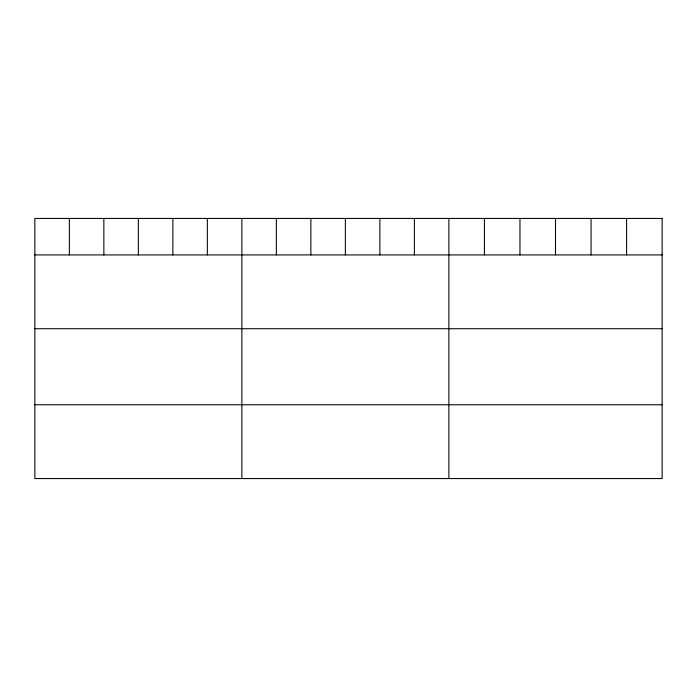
<?xml version="1.0" encoding="UTF-8"?>
<svg xmlns="http://www.w3.org/2000/svg" width="697" height="697" viewBox="0 0 697 697"><rect width="100%" height="100%" fill="white"/><g stroke="black" fill="none" stroke-linecap="round" stroke-linejoin="round"><path stroke-width="1.05" d="M34.85 254.919L662.15 254.919M34.85 328.723L662.15 328.723M34.85 404.757L662.15 404.757M626.603 218.44L626.603 254.919M591.056 218.44L591.056 254.919M555.509 218.44L555.509 254.919M519.962 218.44L519.962 254.919M484.415 218.44L484.415 254.919M448.868 218.44L448.868 478.56M414.367 218.44L414.367 254.919M379.865 218.44L379.865 254.919M345.363 218.44L345.363 254.919M310.862 218.44L310.862 254.919M276.361 218.44L276.361 254.919M241.859 218.44L241.859 478.56M207.357 218.44L207.357 254.919M172.856 218.44L172.856 254.919M138.355 218.44L138.355 254.919M103.853 218.44L103.853 254.919M69.351 218.44L69.351 254.919M662.15 218.44L34.85 218.44L34.85 478.56L662.15 478.56L662.15 218.44"/></g></svg>
